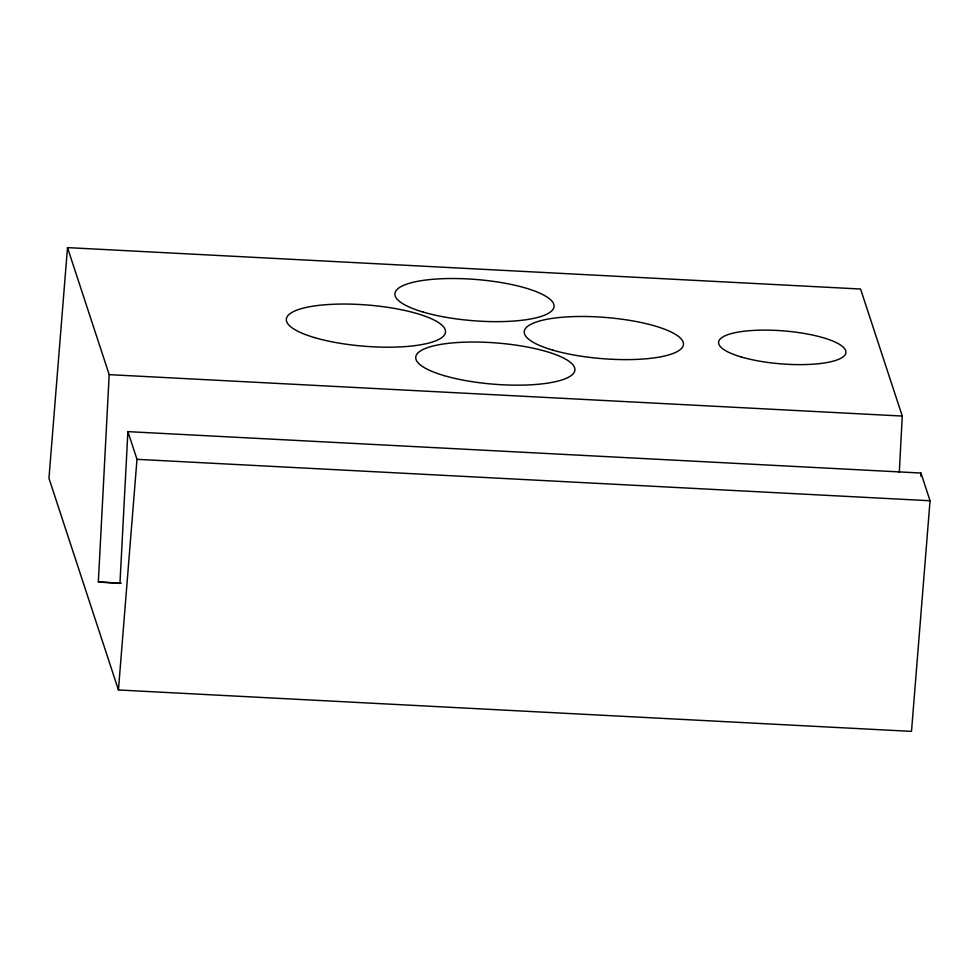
<?xml version="1.0" encoding="UTF-8"?>
<svg xmlns="http://www.w3.org/2000/svg" width="979" height="979" viewBox="0 0 979 979"><rect width="100%" height="100%" fill="white"/><g stroke="black" fill="none" stroke-linecap="round" stroke-linejoin="round"><path stroke-width="1.47" d="M67.502 247.614L48.95 478.254L118.435 689.975L911.498 731.386L930.05 500.746L920.958 473.041L127.894 431.629L119.952 583.398L98.341 581.967L109.195 374.639L67.502 247.614L860.565 289.025L902.259 416.063L899.297 472.465M920.798 476.075L920.958 473.041M118.435 689.975L136.987 459.322L127.894 431.629M109.195 374.639L902.259 416.063M136.987 459.322L930.05 500.746M98.341 581.967L121.212 583.166M444.136 375.63A79.85 20.669 4.6 0 0 573.706 373.072A79.85 20.669 4.6 0 0 468.072 342.075A79.85 20.669 4.6 0 0 444.136 375.63M314.761 337.669A79.85 20.669 4.6 0 0 444.319 335.099A79.85 20.669 4.6 0 0 338.685 304.102A79.85 20.669 4.6 0 0 314.761 337.669M423.295 312.117A79.85 20.669 4.6 0 0 552.866 309.56A79.85 20.669 4.6 0 0 447.219 278.562A79.85 20.669 4.6 0 0 423.295 312.117M552.682 350.09A79.85 20.669 4.6 0 0 682.241 347.533A79.85 20.669 4.6 0 0 576.607 316.523A79.85 20.669 4.6 0 0 552.682 350.09M741.348 357.005A63.88 16.533 4.6 0 0 844.999 354.949A63.88 16.533 4.6 0 0 760.487 330.156A63.88 16.533 4.6 0 0 741.348 357.005"/></g></svg>
